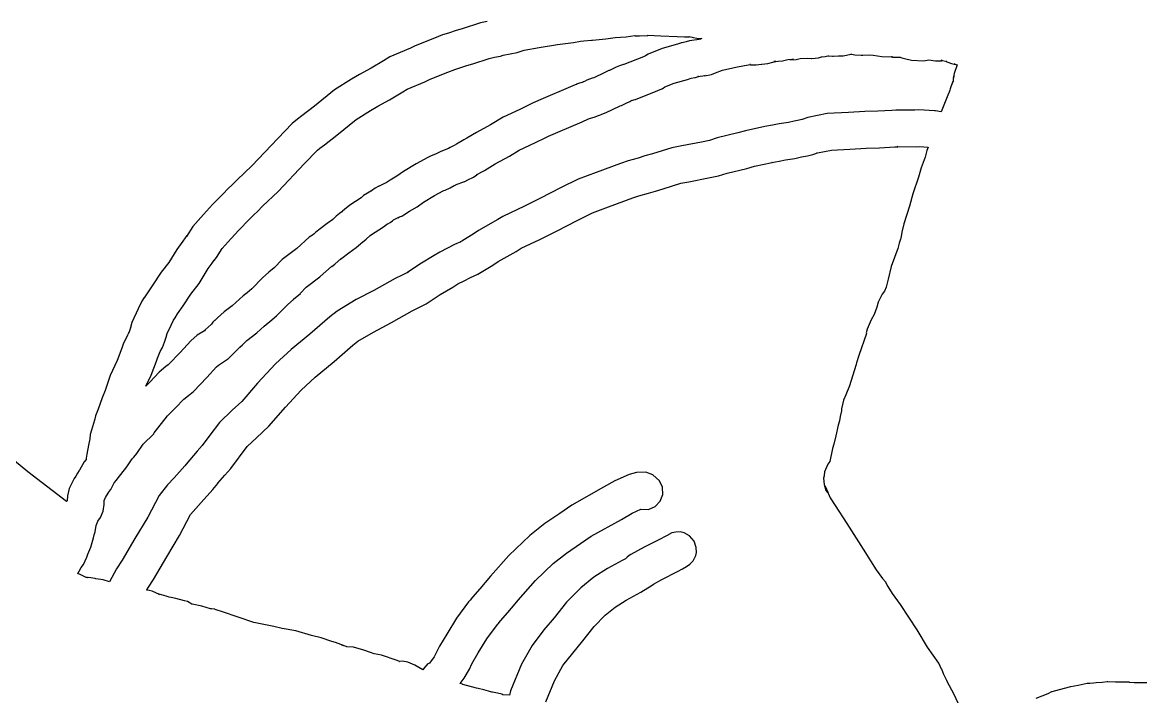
# Model space of a CAD drawing. Extents: x 2 to 598, y 1588 to 7998.
# Drawn here: x 372.4 to 519, y 6194.2 to 6282.3 of the extents above; entities that cross this region are included whole.
import ezdxf

# ---------------------------------------------------------------- set-up
doc = ezdxf.new("R2010")
doc.units = 0

msp = doc.modelspace()

# ---------------------------------------------------------------- linework, layer by layer
at = {"layer": 'Calque 1'}
for p, q in [((429.85967, 6281.48), (429.09589, 6281.2847)), ((432.26676, 6282.2939), (429.85967, 6281.48)), ((433.12045, 6282.4675), (432.26676, 6282.2939)), ((426.248, 6280.293), (423.73394, 6279.275)), ((427.29135, 6280.7049), (426.248, 6280.293)), ((428.08768, 6280.9441), (427.29135, 6280.7049)), ((429.09589, 6281.2847), (428.08768, 6280.9441)), ((444.41002, 6279.6986), (445.31746, 6279.8789)), ((445.31746, 6279.8789), (445.78824, 6279.9249)), ((445.78824, 6279.9249), (446.78404, 6279.9989)), ((446.78404, 6279.9989), (446.90083, 6280.0099)), ((446.90083, 6280.0099), (447.77054, 6280.119)), ((447.77054, 6280.119), (448.64853, 6280.196)), ((448.64853, 6280.196), (449.84432, 6280.3851)), ((449.84432, 6280.3851), (450.55952, 6280.4331)), ((450.55952, 6280.4331), (451.31503, 6280.4531)), ((451.31503, 6280.4531), (452.41264, 6280.6231)), ((452.41264, 6280.6231), (452.476103, 6280.605225)), ((452.476103, 6280.605225), (453.02294, 6280.6001)), ((453.02294, 6280.6001), (454.11899, 6280.6501)), ((454.11899, 6280.6501), (454.119, 6280.657)), ((454.119, 6280.657), (454.96185, 6280.639)), ((454.96185, 6280.639), (455.81296, 6280.566)), ((455.81296, 6280.566), (457.94358, 6280.503)), ((457.94358, 6280.503), (458.90889, 6280.443)), ((458.90889, 6280.443), (459.527285, 6280.44875)), ((459.58221, 6279.9469), (459.124312, 6279.821887)), ((459.527285, 6280.44875), (459.48973, 6280.48)), ((459.48973, 6280.48), (459.93984, 6280.43)), ((460.83898, 6280.1283), (459.58221, 6279.9469)), ((459.93984, 6280.43), (460.06541, 6280.384)), ((460.06541, 6280.384), (460.54807, 6280.2703)), ((460.54807, 6280.2703), (461.19764, 6280.2283)), ((461.01054, 6280.1593), (460.83898, 6280.1283)), ((461.04054, 6280.1743), (461.01054, 6280.1593)), ((461.19764, 6280.2283), (461.04054, 6280.1743)), ((423.12003, 6278.9856), (420.44164, 6277.8534)), ((423.73394, 6279.275), (423.12003, 6278.9856)), ((436.13301, 6278.2377), (437.06112, 6278.4283)), ((437.06112, 6278.4283), (437.97993, 6278.7022)), ((437.97993, 6278.7022), (439.92451, 6279.081)), ((439.92451, 6279.081), (442.34452, 6279.436)), ((442.34452, 6279.436), (444.41002, 6279.6986)), ((455.9902, 6278.9337), (454.19031, 6278.1886)), ((457.99111, 6279.483), (455.9902, 6278.9337)), ((458.28411, 6279.5864), (457.99111, 6279.483)), ((458.40555, 6279.6384), (458.28411, 6279.5864)), ((458.47325, 6279.6564), (458.40555, 6279.6384)), ((458.51565, 6279.6664), (458.47325, 6279.6564)), ((458.61435, 6279.6864), (458.51565, 6279.6664)), ((459.15174, 6279.8105), (458.60035, 6279.6864)), ((458.60035, 6279.6864), (458.61435, 6279.6864)), ((459.124312, 6279.821887), (459.15174, 6279.8105)), ((419.59156, 6277.335), (417.99011, 6276.3749)), ((420.44164, 6277.8534), (419.59156, 6277.335)), ((431.28111, 6276.9054), (433.41431, 6277.6439)), ((433.41431, 6277.6439), (434.11246, 6277.7824)), ((434.11246, 6277.7824), (434.86384, 6277.9421)), ((434.86384, 6277.9421), (435.24211, 6278.0434)), ((435.24211, 6278.0434), (436.13301, 6278.2377)), ((453.54745, 6277.85), (450.97707, 6276.8278)), ((453.65235, 6277.894), (453.54745, 6277.85)), ((453.80687, 6277.986), (453.65235, 6277.894)), ((454.19031, 6278.1886), (453.80687, 6277.986)), ((469.029, 6276.88), (469.79898, 6276.971)), ((469.79898, 6276.971), (469.80898, 6276.971)), ((469.80898, 6276.971), (469.809, 6276.97)), ((469.809, 6276.97), (470.45547, 6277.1333)), ((470.45547, 6277.1333), (470.85803, 6277.2418)), ((470.61515, 6277.2188), (471.7293, 6277.3377)), ((470.85803, 6277.2418), (470.61515, 6277.2188)), ((471.7293, 6277.3377), (472.44243, 6277.4969)), ((472.44243, 6277.4969), (473.18089, 6277.5149)), ((473.18089, 6277.5149), (472.70547, 6277.4589)), ((472.70547, 6277.4589), (473.49508, 6277.5069)), ((473.495, 6277.51), (474.04536, 6277.6133)), ((473.49508, 6277.5069), (473.495, 6277.51)), ((474.04536, 6277.6133), (474.96623, 6277.6703)), ((474.96623, 6277.6703), (475.5357, 6277.6443)), ((475.5357, 6277.6443), (475.546, 6277.64)), ((475.546, 6277.64), (476.4307, 6277.713)), ((476.4307, 6277.713), (476.83739, 6277.8365)), ((476.83739, 6277.8365), (476.87409, 6277.8365)), ((476.87409, 6277.8365), (477.31954, 6277.8935)), ((477.31954, 6277.8935), (477.65441, 6277.9615)), ((477.65441, 6277.9615), (477.77171, 6277.9815)), ((477.77171, 6277.9815), (478.25334, 6277.9235)), ((478.25334, 6277.9235), (478.3877, 6277.9335)), ((478.3877, 6277.9335), (479.06672, 6277.9605)), ((479.06672, 6277.9605), (479.07702, 6277.9605)), ((479.07702, 6277.9605), (479.63874, 6277.9845)), ((479.63874, 6277.9845), (480.70999, 6278.1788)), ((480.711, 6278.19), (480.673871, 6278.168875)), ((480.673871, 6278.168875), (480.7461, 6278.18)), ((480.70999, 6278.1788), (480.71299, 6278.1788)), ((480.714, 6278.19), (480.711, 6278.19)), ((480.71299, 6278.1788), (480.7132, 6278.1838)), ((480.7132, 6278.1838), (480.714, 6278.19)), ((480.7461, 6278.18), (481.15952, 6278.091)), ((481.15952, 6278.091), (481.99591, 6278.03865)), ((481.99591, 6278.03865), (482.238, 6278.073)), ((482.238, 6278.073), (483.08136, 6278.086)), ((483.08136, 6278.086), (483.57022, 6278.064)), ((483.57022, 6278.064), (484.71744, 6277.8774)), ((484.71744, 6277.8774), (486.09927, 6277.8594)), ((486.09927, 6277.8594), (485.985021, 6277.845803)), ((485.985021, 6277.845803), (486.091428, 6277.808975)), ((486.091428, 6277.808975), (486.96743, 6277.7884)), ((486.96743, 6277.7884), (487.10644, 6277.7884)), ((487.10644, 6277.7884), (487.18964, 6277.7594)), ((487.18964, 6277.7594), (487.34053, 6277.7134)), ((487.34053, 6277.7134), (487.68367, 6277.6174)), ((487.68367, 6277.6174), (488.60196, 6277.4117)), ((488.60196, 6277.4117), (490.212901, 6277.30925)), ((490.212901, 6277.30925), (490.8442, 6277.4477)), ((490.8442, 6277.4477), (491.7413, 6277.3397)), ((491.7413, 6277.3397), (492.499402, 6277.333912)), ((492.573516, 6277.354002), (492.44668, 6277.3837)), ((492.44668, 6277.3837), (493.21304, 6277.2225)), ((492.499402, 6277.333912), (492.573516, 6277.354002)), ((493.21304, 6277.2225), (493.119036, 6277.237448)), ((493.119036, 6277.237448), (493.180109, 6277.198837)), ((493.180109, 6277.198837), (493.80009, 6276.9822)), ((493.80009, 6276.9822), (494.32505, 6276.832812)), ((416.44188, 6275.5289), (415.43109, 6274.9212)), ((417.99011, 6276.3749), (416.44188, 6275.5289)), ((425.69024, 6274.9009), (427.99139, 6275.8306)), ((427.99139, 6275.8306), (428.90244, 6276.1939)), ((428.90244, 6276.1939), (429.56184, 6276.3866)), ((429.56184, 6276.3866), (430.49253, 6276.7024)), ((430.49253, 6276.7024), (431.28111, 6276.9054)), ((448.43148, 6275.7618), (447.07291, 6275.1076)), ((449.05315, 6276.0373), (448.43148, 6275.7618)), ((449.13425, 6276.0653), (449.05315, 6276.0373)), ((449.21335, 6276.1033), (449.13425, 6276.0653)), ((449.292773, 6276.144475), (449.21335, 6276.1033)), ((449.65157, 6276.3229), (449.292773, 6276.144475)), ((449.99625, 6276.4914), (449.65157, 6276.3229)), ((450.41741, 6276.6738), (449.99625, 6276.4914)), ((450.9382, 6276.835925), (450.41741, 6276.6738)), ((450.97707, 6276.8278), (450.9382, 6276.835925)), ((461.5569, 6275.3576), (462.47312, 6275.5359)), ((462.47312, 6275.5359), (462.96663, 6275.7602)), ((462.96663, 6275.7602), (463.89113, 6276.0816)), ((463.89113, 6276.0816), (465.63107, 6276.4723)), ((465.63107, 6276.4723), (466.74987, 6276.7141)), ((466.74987, 6276.7141), (467.269075, 6276.79545)), ((467.269075, 6276.79545), (467.52863, 6276.8387)), ((467.52863, 6276.8387), (467.454104, 6276.823716)), ((467.454104, 6276.823716), (467.548623, 6276.805825)), ((467.548623, 6276.805825), (468.24177, 6276.8157)), ((468.24177, 6276.8157), (468.25257, 6276.8152)), ((468.25257, 6276.8152), (468.296, 6276.81)), ((468.296, 6276.81), (468.974, 6276.867)), ((468.974, 6276.867), (469.0288, 6276.877)), ((469.0288, 6276.877), (469.029, 6276.88)), ((494.16337, 6275.6561), (494.08007, 6275.192075)), ((494.56077, 6276.78), (494.16337, 6275.6561)), ((494.32505, 6276.832812), (494.18146, 6276.9082)), ((494.18146, 6276.9082), (494.56077, 6276.78)), ((415.43109, 6274.9212), (413.17542, 6273.5187)), ((422.68215, 6273.6173), (424.9802, 6274.5702)), ((424.9802, 6274.5702), (425.69024, 6274.9009)), ((444.61863, 6274.1898), (443.73083, 6273.7733)), ((444.8533, 6274.283175), (444.61863, 6274.1898)), ((444.93022, 6274.2998), (444.83102, 6274.2678)), ((444.83102, 6274.2678), (444.8533, 6274.283175)), ((445.18446, 6274.3808), (444.93022, 6274.2998)), ((445.52109, 6274.491675), (445.18446, 6274.3808)), ((445.66971, 6274.5418), (445.49607, 6274.4788)), ((445.49607, 6274.4788), (445.599903, 6274.517066)), ((445.599903, 6274.517066), (445.52109, 6274.491675)), ((445.67971, 6274.5518), (445.66971, 6274.5418)), ((445.85128, 6274.6358), (445.67971, 6274.5518)), ((446.16134, 6274.7696), (445.85128, 6274.6358)), ((446.87137, 6275.0456), (446.16134, 6274.7696)), ((447.07291, 6275.1076), (446.87137, 6275.0456)), ((456.369, 6273.91), (457.55705, 6274.3942)), ((457.55705, 6274.3942), (459.32283, 6274.8691)), ((459.32283, 6274.8691), (459.80497, 6275.0319)), ((459.80497, 6275.0319), (460.27729, 6275.1378)), ((460.27729, 6275.1378), (460.36199, 6275.1588)), ((460.36199, 6275.1588), (460.772208, 6275.277538)), ((460.65345, 6275.2621), (461.6229, 6275.3862)), ((460.772208, 6275.277538), (460.65345, 6275.2621)), ((461.6229, 6275.3862), (461.5469, 6275.3582)), ((461.5469, 6275.3582), (461.5569, 6275.3576)), ((493.7643, 6274.0591), (493.63408, 6273.6534)), ((493.8532, 6274.2771), (493.7643, 6274.0591)), ((493.8681, 6274.2892), (493.8423, 6274.1791)), ((493.8423, 6274.1791), (493.8532, 6274.2771)), ((493.85, 6274.176), (493.8681, 6274.2892)), ((493.866, 6274.21), (493.85, 6274.176)), ((493.8766, 6274.2066), (493.866, 6274.21)), ((493.9159, 6274.4283), (493.8766, 6274.2066)), ((493.9386, 6274.4853), (493.9159, 6274.4283)), ((494.0228, 6274.6587), (493.9179, 6274.4453)), ((493.9179, 6274.4453), (493.9386, 6274.4853)), ((494.0328, 6274.9016), (494.0228, 6274.6587)), ((494.09965, 6275.329788), (494.0328, 6274.9016)), ((494.08007, 6275.192075), (494.08377, 6275.1362)), ((494.08377, 6275.1362), (494.084, 6275.13)), ((494.084, 6275.13), (494.09965, 6275.329788)), ((413.17542, 6273.5187), (410.55749, 6271.385)), ((420.38513, 6272.2236), (422.11113, 6273.2576)), ((422.11113, 6273.2576), (422.68215, 6273.6173)), ((443.73083, 6273.7733), (440.47159, 6272.3879)), ((452.5004, 6272.281), (455.42322, 6273.4354)), ((455.42322, 6273.4354), (455.44022, 6273.4454)), ((455.44022, 6273.4454), (455.97404, 6273.6732)), ((455.97404, 6273.6732), (455.984, 6273.67)), ((455.984, 6273.67), (455.9943, 6273.67)), ((455.9943, 6273.67), (456.0253, 6273.683)), ((456.0253, 6273.683), (456.079, 6273.707)), ((456.079, 6273.707), (456.1451, 6273.738)), ((456.1451, 6273.738), (456.36885, 6273.907)), ((456.36885, 6273.907), (456.369, 6273.91)), ((493.43438, 6273.0689), (492.45356, 6270.6634)), ((493.44628, 6273.1029), (493.43438, 6273.0689)), ((493.57858, 6273.4709), (493.44628, 6273.1029)), ((493.58858, 6273.5009), (493.57858, 6273.4709)), ((493.63408, 6273.6534), (493.58858, 6273.5009)), ((410.55749, 6271.385), (408.91314, 6270.1148)), ((417.88968, 6270.8061), (418.84879, 6271.3843)), ((418.84879, 6271.3843), (420.38513, 6272.2236)), ((438.52391, 6271.5089), (437.42113, 6270.9673)), ((439.13576, 6271.8349), (438.52391, 6271.5089)), ((440.47159, 6272.3879), (439.13576, 6271.8349)), ((448.69551, 6270.573), (450.44166, 6271.4039)), ((450.44166, 6271.4039), (450.52276, 6271.4419)), ((450.52276, 6271.4419), (450.67934, 6271.4939)), ((450.67934, 6271.4939), (450.79613, 6271.5419)), ((450.79613, 6271.5419), (451.29791, 6271.7806)), ((451.29791, 6271.7806), (451.77798, 6272.0204)), ((451.77798, 6272.0204), (452.0591, 6272.1584)), ((452.018112, 6272.133225), (452.4715, 6272.269)), ((452.04, 6272.1584), (452.018112, 6272.133225)), ((452.0591, 6272.1584), (452.04, 6272.1584)), ((452.4715, 6272.269), (452.5004, 6272.281)), ((408.36692, 6269.7004), (407.65379, 6269.1262)), ((408.91314, 6270.1148), (408.36692, 6269.7004)), ((413.51114, 6267.6078), (416.02623, 6269.6635)), ((416.02623, 6269.6635), (417.88968, 6270.8061)), ((435.22282, 6269.9513), (433.59398, 6268.969)), ((437.42113, 6270.9673), (435.22282, 6269.9513)), ((445.56805, 6269.343), (446.39798, 6269.7326)), ((446.39798, 6269.7326), (446.63104, 6269.8066)), ((446.63104, 6269.8066), (447.11163, 6269.9621)), ((447.11163, 6269.9621), (447.68214, 6270.1683)), ((447.68214, 6270.1683), (447.79737, 6270.2133)), ((447.79737, 6270.2133), (448.02423, 6270.3228)), ((448.02423, 6270.3228), (448.32706, 6270.4272)), ((448.32706, 6270.4272), (448.69551, 6270.573)), ((474.24187, 6269.6359), (473.92044, 6269.5599)), ((474.31887, 6269.6699), (474.24187, 6269.6359)), ((475.0289, 6269.9009), (474.31887, 6269.6699)), ((477.5843, 6270.4125), (475.0289, 6269.9009)), ((480.35003, 6270.5649), (477.5843, 6270.4125)), ((482.48478, 6270.6931), (480.35003, 6270.5649)), ((484.16943, 6270.7251), (482.48478, 6270.6931)), ((486.02772, 6270.828), (484.16943, 6270.7251)), ((486.53776, 6270.882), (486.02772, 6270.828)), ((489.042, 6270.87), (486.53776, 6270.882)), ((489.53694, 6270.912), (489.04188, 6270.872)), ((489.04188, 6270.872), (489.042, 6270.87)), ((491.5885, 6270.7636), (489.53694, 6270.912)), ((491.723242, 6270.777775), (491.5885, 6270.7636)), ((492.45356, 6270.6634), (491.723242, 6270.777775)), ((407.65379, 6269.1262), (405.76657, 6267.1791)), ((433.59398, 6268.969), (431.73673, 6267.9685)), ((442.37703, 6267.9865), (445.56805, 6269.343)), ((466.90692, 6268.1848), (465.87959, 6267.8991)), ((469.43028, 6268.7471), (466.90692, 6268.1848)), ((470.42763, 6268.9031), (469.43028, 6268.7471)), ((471.27668, 6269.0881), (470.42763, 6268.9031)), ((472.51071, 6269.2685), (471.27668, 6269.0881)), ((473.23263, 6269.4369), (472.51071, 6269.2685)), ((473.92044, 6269.5599), (473.23263, 6269.4369)), ((405.76657, 6267.1791), (402.40346, 6263.5912)), ((411.86369, 6266.335), (413.51114, 6267.6078)), ((430.06861, 6266.9985), (429.1281, 6266.428)), ((430.50269, 6267.2176), (430.06861, 6266.9985)), ((431.73673, 6267.9685), (430.50269, 6267.2176)), ((439.46817, 6266.63), (440.7115, 6267.2413)), ((440.7115, 6267.2413), (441.1461, 6267.4811)), ((441.1461, 6267.4811), (442.37703, 6267.9865)), ((461.1481, 6266.7022), (458.57048, 6266.201)), ((462.17956, 6266.91), (461.1481, 6266.7022)), ((463.19087, 6267.2345), (462.17956, 6266.91)), ((465.87959, 6267.8991), (463.19087, 6267.2345)), ((409.25093, 6263.8819), (410.91181, 6265.6064)), ((410.91181, 6265.6064), (410.977893, 6265.65335)), ((410.977893, 6265.65335), (411.28285, 6265.8953)), ((411.28285, 6265.8953), (411.86369, 6266.335)), ((427.09412, 6265.486), (426.4647, 6265.1806)), ((428.08372, 6265.856), (427.09412, 6265.486)), ((428.29404, 6265.9733), (428.08372, 6265.856)), ((428.84026, 6266.2363), (428.29404, 6265.9733)), ((429.1281, 6266.428), (428.84026, 6266.2363)), ((436.05339, 6264.8523), (437.32773, 6265.6429)), ((437.32773, 6265.6429), (439.46817, 6266.63)), ((457.2703, 6265.9519), (454.7397, 6265.1618)), ((458.57048, 6266.201), (457.2703, 6265.9519)), ((476.06877, 6265.1917), (476.16487, 6265.2527)), ((476.128563, 6265.236075), (476.32351, 6265.2937)), ((476.16487, 6265.2527), (476.128563, 6265.236075)), ((476.32351, 6265.2937), (478.12754, 6265.658)), ((478.12754, 6265.658), (480.53359, 6265.783)), ((480.53359, 6265.783), (482.64044, 6265.9102)), ((482.64044, 6265.9102), (484.40106, 6265.9442)), ((484.40106, 6265.9452), (486.42729, 6266.0594)), ((484.40106, 6265.9447), (484.40106, 6265.9452)), ((484.40106, 6265.9442), (484.40106, 6265.9447)), ((486.42729, 6266.0594), (486.778895, 6266.09465)), ((486.778895, 6266.09465), (486.72805, 6266.1014)), ((486.72805, 6266.1014), (489.25967, 6266.0894)), ((489.25967, 6266.0899), (489.64486, 6266.116275)), ((489.25967, 6266.0894), (489.25967, 6266.0899)), ((489.6426, 6266.1269), (489.64237, 6266.1256)), ((489.64237, 6266.1256), (490.76013, 6266.0296)), ((489.64486, 6266.116275), (489.6426, 6266.1269)), ((490.60665, 6265.5857), (490.35602, 6264.7072)), ((490.76013, 6266.0296), (490.60665, 6265.5857)), ((405.82375, 6260.2274), (409.25093, 6263.8819)), ((423.86589, 6263.8545), (422.19726, 6262.8686)), ((425.38208, 6264.6907), (423.86589, 6263.8545)), ((425.80324, 6264.885), (425.38208, 6264.6907)), ((426.17944, 6265.0271), (425.80324, 6264.885)), ((426.4647, 6265.1806), (426.17944, 6265.0271)), ((432.78279, 6262.9986), (434.19717, 6263.8518)), ((434.19717, 6263.8518), (436.05339, 6264.8523)), ((450.55133, 6263.8931), (447.39442, 6262.7386)), ((451.58021, 6264.2533), (450.55133, 6263.8931)), ((452.89072, 6264.6031), (451.58021, 6264.2533)), ((453.74235, 6264.8796), (452.89072, 6264.6031)), ((454.7397, 6265.1618), (453.74235, 6264.8796)), ((468.07546, 6263.5453), (469.336705, 6263.819938)), ((469.336705, 6263.819938), (470.159359, 6264.003414)), ((470.159359, 6264.003414), (470.363796, 6264.051218)), ((470.3332, 6264.0486), (471.29593, 6264.1984)), ((470.363796, 6264.051218), (470.3332, 6264.0486)), ((471.29593, 6264.1984), (472.10208, 6264.3752)), ((472.10208, 6264.3752), (473.35214, 6264.5586)), ((473.35214, 6264.5586), (474.20118, 6264.7514)), ((474.20118, 6264.7514), (474.98356, 6264.895)), ((474.98356, 6264.895), (475.68429, 6265.063)), ((475.68429, 6265.063), (476.06877, 6265.1917)), ((490.35602, 6264.7072), (489.82737, 6263.3228)), ((402.40346, 6263.5912), (400.45113, 6261.7763)), ((422.19726, 6262.8686), (421.32134, 6262.2298)), ((431.33998, 6262.1295), (431.779063, 6262.410238)), ((431.74512, 6262.4101), (432.42364, 6262.8204)), ((431.779063, 6262.410238), (431.74512, 6262.4101)), ((432.42364, 6262.8204), (432.78279, 6262.9986)), ((447.39442, 6262.7386), (445.04159, 6261.8545)), ((462.07892, 6262.0099), (463.37807, 6262.2781)), ((463.37807, 6262.2781), (464.51185, 6262.6357)), ((464.51185, 6262.6357), (467.0595, 6263.2626)), ((467.0595, 6263.2626), (468.07546, 6263.5453)), ((489.82737, 6263.3228), (489.48062, 6262.1285)), ((399.79277, 6261.0844), (399.32303, 6260.6771)), ((400.45113, 6261.7763), (399.79277, 6261.0844)), ((419.004188, 6260.940225), (418.51945, 6260.6808)), ((419.27702, 6261.0802), (418.941185, 6260.896063)), ((418.941185, 6260.896063), (418.96025, 6260.8947)), ((418.96025, 6260.8947), (419.004188, 6260.940225)), ((419.70955, 6261.2792), (419.27702, 6261.0802)), ((419.92401, 6261.3772), (419.70955, 6261.2792)), ((420.46196, 6261.7327), (419.92401, 6261.3772)), ((421.32134, 6262.2298), (420.46196, 6261.7327)), ((428.28897, 6260.7183), (428.83313, 6261.0108)), ((428.83313, 6261.0108), (429.00004, 6261.0848)), ((429.00004, 6261.0848), (429.013, 6261.09)), ((429.013, 6261.09), (430.17417, 6261.5319)), ((430.17417, 6261.5319), (430.20207, 6261.5419)), ((430.20207, 6261.5419), (430.609377, 6261.757288)), ((430.60411, 6261.7698), (431.33998, 6262.1295)), ((430.609377, 6261.757288), (430.60411, 6261.7698)), ((445.04159, 6261.8545), (442.82467, 6260.76)), ((456.13872, 6260.5868), (458.43832, 6261.3123)), ((458.43832, 6261.3123), (459.46926, 6261.5014)), ((459.46926, 6261.5014), (462.07892, 6262.0099)), ((489.48062, 6262.1285), (488.77885, 6259.9375)), ((398.58974, 6259.9108), (397.23427, 6258.5295)), ((399.32303, 6260.6771), (398.58974, 6259.9108)), ((403.79183, 6258.3345), (405.82375, 6260.2274)), ((416.65504, 6259.4108), (415.19466, 6258.4718)), ((416.71084, 6259.4738), (416.65504, 6259.4108)), ((416.99196, 6259.6945), (416.71084, 6259.4738)), ((417.51441, 6260.0273), (416.99196, 6259.6945)), ((417.93247, 6260.2732), (417.51441, 6260.0273)), ((417.96447, 6260.2872), (417.93247, 6260.2732)), ((418.03937, 6260.3392), (417.96447, 6260.2872)), ((418.51945, 6260.6808), (418.03937, 6260.3392)), ((424.8158, 6258.8513), (426.25344, 6259.6951)), ((426.25344, 6259.6951), (427.37689, 6260.3251)), ((427.37689, 6260.3251), (427.49212, 6260.3481)), ((427.49212, 6260.3481), (427.6363, 6260.4021)), ((427.6363, 6260.4021), (428.28897, 6260.7183)), ((442.82467, 6260.76), (440.01037, 6259.3327)), ((449.01047, 6258.236), (452.16893, 6259.391)), ((452.16893, 6259.391), (452.96423, 6259.6742)), ((452.96423, 6259.6742), (454.22101, 6260.0075)), ((454.22101, 6260.0075), (455.12586, 6260.2995)), ((455.12586, 6260.2995), (456.13872, 6260.5868)), ((488.77885, 6259.9375), (488.33754, 6258.3205)), ((397.23427, 6258.5295), (396.08757, 6257.2391)), ((403.12624, 6257.6363), (403.79183, 6258.3345)), ((414.49858, 6257.8987), (414.23968, 6257.661)), ((415.19466, 6258.4718), (414.49858, 6257.8987)), ((422.97457, 6257.6482), (423.98846, 6258.2451)), ((423.98846, 6258.2451), (424.8158, 6258.8513)), ((438.00843, 6258.3208), (435.19981, 6256.9736)), ((440.01037, 6259.3327), (438.00843, 6258.3208)), ((446.92171, 6257.4552), (449.01047, 6258.236)), ((488.33754, 6258.3205), (487.57738, 6256.0323)), ((396.08757, 6257.2391), (394.69592, 6255.6743)), ((400.66851, 6255.1807), (402.04, 6256.579)), ((402.04, 6256.579), (402.62911, 6257.2028)), ((402.62911, 6257.2028), (403.12624, 6257.6363)), ((412.96759, 6256.5833), (412.22087, 6256.0593)), ((413.42906, 6257.0076), (412.96759, 6256.5833)), ((413.84144, 6257.36), (413.42906, 6257.0076)), ((414.01714, 6257.4747), (413.84144, 6257.36)), ((414.21868, 6257.606), (414.01714, 6257.4747)), ((414.13498, 6257.568), (414.21868, 6257.606)), ((414.13998, 6257.578), (414.13498, 6257.568)), ((414.23968, 6257.661), (414.13998, 6257.578)), ((420.44687, 6256.1888), (420.77347, 6256.4105)), ((420.77347, 6256.4105), (420.90318, 6256.5139)), ((420.90318, 6256.5139), (421.16259, 6256.6457)), ((421.16259, 6256.6457), (421.17259, 6256.6457)), ((421.17259, 6256.6457), (421.497138, 6256.824788)), ((421.497138, 6256.824788), (421.46146, 6256.8172)), ((421.46146, 6256.8172), (421.462, 6256.81)), ((421.462, 6256.81), (421.68989, 6256.9103)), ((421.68989, 6256.9103), (421.94259, 6257.0261)), ((421.94259, 6257.0261), (421.980339, 6257.034025)), ((421.980339, 6257.034025), (422.25058, 6257.1795)), ((422.25058, 6257.1795), (422.97457, 6257.6482)), ((434.55179, 6256.5592), (432.02378, 6255.1567)), ((435.19981, 6256.9736), (434.55179, 6256.5592)), ((442.17936, 6255.0672), (444.98643, 6256.4914)), ((444.98643, 6256.4914), (446.92171, 6257.4552)), ((394.69592, 6255.6743), (393.84636, 6254.369)), ((399.70216, 6254.0851), (400.66851, 6255.1807)), ((411.13876, 6255.2387), (410.70158, 6254.8646)), ((412.22087, 6256.0593), (411.13876, 6255.2387)), ((418.03567, 6254.6187), (419.47434, 6255.536)), ((419.47434, 6255.536), (419.77303, 6255.7478)), ((419.77303, 6255.7478), (420.02883, 6255.9535)), ((420.02883, 6255.9535), (420.05103, 6255.9675)), ((420.05103, 6255.9675), (420.12393, 6256.0135)), ((420.12393, 6256.0135), (420.15283, 6256.0235)), ((420.15283, 6256.0235), (420.44687, 6256.1888)), ((432.02378, 6255.1567), (431.28997, 6254.641)), ((440.02807, 6253.983), (442.17936, 6255.0672)), ((487.57738, 6256.0323), (487.33501, 6254.9202)), ((393.36009, 6253.7349), (392.57306, 6252.657)), ((393.66188, 6254.1623), (393.36009, 6253.7349)), ((393.907825, 6254.4725), (393.66188, 6254.1623)), ((393.84636, 6254.369), (393.907825, 6254.4725)), ((398.51463, 6252.7684), (399.70216, 6254.0851)), ((409.89801, 6254.2548), (408.27537, 6252.8084)), ((410.309443, 6254.548463), (409.89801, 6254.2548)), ((410.33209, 6254.5437), (410.309443, 6254.548463)), ((410.53363, 6254.6863), (410.33209, 6254.5437)), ((410.70158, 6254.8646), (410.53363, 6254.6863)), ((416.5805, 6253.4062), (416.6647, 6253.4792)), ((416.6647, 6253.4792), (416.8652, 6253.6286)), ((416.8652, 6253.6286), (417.32099, 6253.9975)), ((417.32099, 6253.9975), (417.8393, 6254.4704)), ((417.8393, 6254.4704), (418.03567, 6254.6187)), ((429.68439, 6253.6767), (428.88702, 6253.3124)), ((429.81704, 6253.764788), (429.612846, 6253.64452)), ((429.612846, 6253.64452), (429.68439, 6253.6767)), ((430.51999, 6254.1759), (429.81704, 6253.764788)), ((431.28997, 6254.641), (430.51999, 6254.1759)), ((437.56983, 6252.8172), (440.02807, 6253.983)), ((486.991365, 6253.4791), (486.847836, 6252.945937)), ((487.134894, 6253.995762), (486.991365, 6253.4791)), ((487.17068, 6254.0985), (487.134894, 6253.995762)), ((487.33501, 6254.9202), (487.17068, 6254.0985)), ((392.57306, 6252.657), (391.56485, 6250.9687)), ((397.76894, 6251.6041), (398.51463, 6252.7684)), ((408.27537, 6252.8084), (406.35249, 6251.3433)), ((414.14706, 6251.5174), (415.05605, 6252.2047)), ((415.05605, 6252.2047), (416.03015, 6252.9065)), ((416.03015, 6252.9065), (416.5805, 6253.4062)), ((426.95845, 6252.3274), (426.22878, 6251.8814)), ((428.88702, 6253.3124), (426.95845, 6252.3274)), ((434.56898, 6251.1047), (436.91819, 6252.4012)), ((436.91819, 6252.4012), (437.56983, 6252.8172)), ((486.81205, 6252.7937), (485.93251, 6250.4491)), ((486.847836, 6252.945937), (486.81205, 6252.7937)), ((391.56485, 6250.9687), (390.5308, 6249.6747)), ((396.67392, 6250.1619), (397.20825, 6250.8678)), ((397.20825, 6250.8678), (397.48524, 6251.2626)), ((397.47589, 6251.224025), (397.76894, 6251.6041)), ((397.48524, 6251.2626), (397.47589, 6251.224025)), ((406.35249, 6251.3433), (405.28744, 6250.2442)), ((412.827405, 6250.447812), (413.21789, 6250.7249)), ((413.21789, 6250.7249), (414.07313, 6251.4732)), ((413.99203, 6251.3892), (414.14706, 6251.5174)), ((414.07313, 6251.4732), (413.99203, 6251.3892)), ((424.34466, 6250.7394), (422.73856, 6249.6661)), ((426.22878, 6251.8814), (424.34466, 6250.7394)), ((432.99233, 6250.0794), (433.88633, 6250.6215)), ((433.88633, 6250.6215), (434.56898, 6251.1047)), ((390.5308, 6249.6747), (389.36808, 6247.9001)), ((395.50862, 6248.2333), (396.67392, 6250.1619)), ((404.61616, 6249.6845), (403.79657, 6248.9466)), ((405.28744, 6250.2442), (404.61616, 6249.6845)), ((411.26191, 6249.0682), (411.32701, 6249.1262)), ((411.32701, 6249.1262), (412.78325, 6250.4295)), ((412.78325, 6250.4295), (412.82515, 6250.4675)), ((412.82515, 6250.4675), (412.827405, 6250.447812)), ((422.03162, 6249.3172), (421.13245, 6248.8759)), ((422.631577, 6249.622263), (422.03162, 6249.3172)), ((422.799199, 6249.706577), (422.631577, 6249.622263)), ((422.73856, 6249.6661), (422.799199, 6249.706577)), ((430.97333, 6249.0061), (431.89834, 6249.435)), ((431.89834, 6249.435), (432.99233, 6250.0794)), ((485.93251, 6250.4491), (485.518824, 6248.780562)), ((389.36808, 6247.9001), (388.65288, 6246.8687)), ((394.39861, 6246.8339), (395.50862, 6248.2333)), ((403.79657, 6248.9466), (402.38116, 6247.5095)), ((408.75147, 6246.9407), (409.50647, 6247.7438)), ((409.50647, 6247.7438), (411.26191, 6249.0682)), ((421.13245, 6248.8759), (418.31402, 6247.3106)), ((427.00975, 6246.7659), (428.65254, 6247.756)), ((428.65254, 6247.756), (429.30676, 6248.1586)), ((429.30676, 6248.1586), (430.122233, 6248.568775)), ((430.122233, 6248.568775), (430.97333, 6249.0061)), ((485.29173, 6247.7547), (485.04368, 6247.1987)), ((485.518824, 6248.780562), (485.29173, 6247.7547)), ((388.336498, 6246.392688), (388.01726, 6245.8935)), ((388.33766, 6246.3524), (388.336498, 6246.392688)), ((388.65288, 6246.8687), (388.33766, 6246.3524)), ((393.40229, 6245.2991), (394.39861, 6246.8339)), ((400.79521, 6246.1871), (399.80147, 6245.3039)), ((401.24634, 6246.5958), (400.79521, 6246.1871)), ((401.77447, 6246.9772), (401.24634, 6246.5958)), ((402.38116, 6247.5095), (401.77447, 6246.9772)), ((407.10328, 6245.4853), (407.83502, 6246.1416)), ((407.83502, 6246.1416), (407.84502, 6246.1516)), ((407.84502, 6246.1516), (408.73127, 6246.9237)), ((408.73127, 6246.9237), (408.75147, 6246.9407)), ((418.31402, 6247.3106), (416.012435, 6246.101437)), ((425.15663, 6245.5381), (427.00975, 6246.7659)), ((484.752037, 6246.831462), (484.21117, 6245.759)), ((485.04368, 6247.1987), (484.752037, 6246.831462)), ((387.54752, 6244.8884), (386.72225, 6243.101)), ((388.01726, 6245.8935), (387.54752, 6244.8884)), ((392.66745, 6244.2392), (393.40229, 6245.2991)), ((399.80147, 6245.3039), (398.77672, 6244.4936)), ((405.62017, 6243.9846), (407.10328, 6245.4853)), ((416.012435, 6246.101437), (413.5262, 6244.6168)), ((423.33607, 6244.6286), (424.13602, 6245.0203)), ((424.13602, 6245.0203), (425.15663, 6245.5381)), ((484.03496, 6245.1032), (483.7249, 6244.1477)), ((484.21117, 6245.759), (484.03496, 6245.1032)), ((391.85871, 6242.7737), (392.14913, 6243.4212)), ((392.14913, 6243.4212), (392.3548, 6243.7256)), ((392.3548, 6243.7256), (392.66745, 6244.2392)), ((397.46989, 6243.3269), (397.30297, 6243.1631)), ((397.51119, 6243.3569), (397.46989, 6243.3269)), ((397.54319, 6243.3859), (397.51119, 6243.3569)), ((397.56179, 6243.4019), (397.54319, 6243.3859)), ((397.92096, 6243.7319), (397.54889, 6243.3919)), ((397.54889, 6243.3919), (397.56179, 6243.4019)), ((398.77672, 6244.4936), (397.92096, 6243.7319)), ((404.24144, 6242.8617), (404.75924, 6243.2348)), ((404.75924, 6243.2348), (405.62017, 6243.9846)), ((412.5769, 6243.8674), (409.97086, 6241.6056)), ((413.5262, 6244.6168), (412.5769, 6243.8674)), ((420.61789, 6243.117), (423.33607, 6244.6286)), ((483.322782, 6243.477087), (482.81229, 6242.2574)), ((483.7249, 6244.1477), (483.322782, 6243.477087)), ((386.326653, 6241.818875), (386.13314, 6241.452)), ((386.44475, 6242.146), (386.32434, 6241.7827)), ((386.32434, 6241.7827), (386.326653, 6241.818875)), ((386.59151, 6242.5289), (386.44475, 6242.146)), ((386.72225, 6243.101), (386.539355, 6242.458288)), ((386.539355, 6242.458288), (386.59151, 6242.5289)), ((391.34143, 6241.6998), (391.85871, 6242.7737)), ((396.18722, 6242.0472), (395.26015, 6241.442)), ((396.31125, 6242.1634), (396.18722, 6242.0472)), ((397.059, 6242.86), (396.31125, 6242.1634)), ((397.1035, 6242.9026), (397.0585, 6242.8616)), ((397.0585, 6242.8616), (397.059, 6242.86)), ((397.30297, 6243.1631), (397.1035, 6242.9026)), ((401.75374, 6240.7445), (403.02188, 6241.7615)), ((403.02188, 6241.7615), (404.00115, 6242.6317)), ((404.00115, 6242.6317), (404.24144, 6242.8617)), ((416.24089, 6240.6764), (418.271403, 6241.87315)), ((418.271403, 6241.87315), (420.61789, 6243.117)), ((482.81229, 6242.2574), (482.681857, 6241.744825)), ((482.681857, 6241.744825), (482.6862, 6241.6905)), ((386.13314, 6241.452), (385.59467, 6240.2644)), ((390.71925, 6239.8478), (390.96833, 6240.5294)), ((390.96833, 6240.5294), (391.20707, 6241.1929)), ((391.20707, 6241.1929), (391.34143, 6241.6998)), ((394.43849, 6240.7341), (393.01997, 6239.1755)), ((395.26015, 6241.442), (394.43849, 6240.7341)), ((401.15946, 6240.2061), (401.75374, 6240.7445)), ((409.97086, 6241.6056), (407.51881, 6239.57)), ((415.60527, 6240.1627), (416.24089, 6240.6764)), ((482.6862, 6241.6905), (481.68316, 6238.824)), ((385.41845, 6239.7497), (384.80867, 6238.156)), ((385.59467, 6240.2644), (385.41845, 6239.7497)), ((390.05004, 6238.4711), (390.42831, 6239.3046)), ((390.42831, 6239.3046), (390.71925, 6239.8478)), ((393.01997, 6239.1755), (391.4919, 6237.6061)), ((399.60296, 6238.6883), (400.57345, 6239.6102)), ((400.57345, 6239.6102), (400.81478, 6239.8939)), ((400.81478, 6239.8939), (401.15946, 6240.2061)), ((407.51881, 6239.57), (405.48948, 6237.7066)), ((413.13514, 6238.0161), (415.60527, 6240.1627)), ((481.68316, 6238.824), (481.39429, 6237.8602)), ((384.80867, 6238.156), (383.88728, 6236.2073)), ((389.21443, 6236.2438), (389.92084, 6238.0773)), ((389.92084, 6238.0773), (390.05004, 6238.4711)), ((391.156, 6237.3575), (390.27802, 6236.6139)), ((391.4684, 6237.601087), (391.156, 6237.3575)), ((391.4919, 6237.6061), (391.4684, 6237.601087)), ((397.78762, 6237.3123), (398.04497, 6237.5474)), ((398.04497, 6237.5474), (399.20614, 6238.3241)), ((399.20614, 6238.3241), (399.23244, 6238.3421)), ((399.23244, 6238.3421), (399.5896, 6238.656987)), ((399.5896, 6238.656987), (399.60296, 6238.6883)), ((405.48948, 6237.7066), (403.140585, 6235.192237)), ((410.66294, 6235.9624), (413.13514, 6238.0161)), ((481.31199, 6237.5119), (480.47741, 6234.8408)), ((481.34399, 6237.6122), (481.31199, 6237.5119)), ((481.35399, 6237.6732), (481.34399, 6237.6122)), ((481.39429, 6237.8602), (481.35399, 6237.6732)), ((383.88728, 6236.2073), (383.22737, 6234.2162)), ((388.523, 6234.8), (389.21443, 6236.2438)), ((390.27802, 6236.6139), (389.05329, 6235.3318)), ((394.76713, 6234.1135), (396.52568, 6235.9144)), ((396.52568, 6235.9144), (397.78762, 6237.3123)), ((408.81396, 6234.2649), (410.66294, 6235.9624)), ((388.52619, 6234.7996), (388.523, 6234.8)), ((389.05329, 6235.3318), (388.52619, 6234.7996)), ((403.140585, 6235.192237), (401.06184, 6232.8071)), ((480.47741, 6234.8408), (480.01904, 6233.6734)), ((382.84807, 6233.2762), (382.31942, 6231.8004)), ((383.22737, 6234.2162), (382.84807, 6233.2762)), ((392.43394, 6231.941), (393.5176, 6233.0882)), ((393.5176, 6233.0882), (394.10774, 6233.5885)), ((394.10774, 6233.5885), (394.76713, 6234.1135)), ((406.76662, 6232.056375), (408.81396, 6234.2649)), ((479.69658, 6232.9484), (479.43072, 6231.844987)), ((480.01904, 6233.6734), (479.69658, 6232.9484)), ((382.31942, 6231.8004), (382.12925, 6231.359)), ((391.42522, 6230.9421), (392.43394, 6231.941)), ((399.796976, 6231.636462), (398.18502, 6230.0549)), ((401.06184, 6232.8071), (399.796976, 6231.636462)), ((404.59613, 6229.5804), (406.76662, 6232.056375)), ((479.43096, 6231.5521), (479.24544, 6230.8131)), ((479.43072, 6231.844987), (479.43096, 6231.5521)), ((381.8104, 6230.3435), (381.42644, 6229.0599)), ((381.8745, 6230.4996), (381.8104, 6230.3435)), ((381.9737, 6230.9198), (381.8745, 6230.5136)), ((381.8745, 6230.5136), (381.8745, 6230.4996)), ((382.12925, 6231.359), (381.9737, 6230.9198)), ((389.64547, 6228.6771), (391.38852, 6230.8961)), ((391.38852, 6230.8961), (391.42522, 6230.9421)), ((398.18502, 6230.0549), (396.896935, 6228.409125)), ((479.15554, 6230.2669), (478.98139, 6229.6892)), ((479.24544, 6230.8131), (479.15554, 6230.2669)), ((381.42644, 6229.0599), (381.27399, 6228.4759)), ((388.18661, 6227.2183), (389.56327, 6228.5821)), ((389.56327, 6228.5821), (389.59947, 6228.6181)), ((389.59947, 6228.6181), (389.64547, 6228.6771)), ((402.999255, 6228.040587), (404.59613, 6229.5804)), ((478.98139, 6229.6892), (478.7106, 6228.3011)), ((373.098407, 6223.606481), (368.113962, 6227.704708)), ((381.0595, 6227.0817), (380.84091, 6225.8988)), ((381.21039, 6227.892), (381.0595, 6227.0817)), ((381.27399, 6228.4759), (381.21039, 6227.892)), ((387.34789, 6226.0033), (388.17471, 6227.2063)), ((388.17471, 6227.2063), (388.18661, 6227.2183)), ((396.896935, 6228.409125), (395.89265, 6227.0266)), ((401.77408, 6226.8886), (402.999255, 6228.040587)), ((478.44137, 6227.2304), (478.26102, 6226.6351)), ((478.7106, 6228.3011), (478.44137, 6227.2304)), ((380.825469, 6225.911825), (380.73238, 6225.4048)), ((380.84091, 6225.8988), (380.825469, 6225.911825)), ((386.97737, 6225.5134), (387.34789, 6226.0033)), ((395.23998, 6226.2835), (394.28706, 6225.1611)), ((395.89265, 6227.0266), (395.23998, 6226.2835)), ((399.63674, 6224.0448), (401.77408, 6226.8886)), ((478.26102, 6226.6351), (477.90393, 6224.937)), ((380.46525, 6224.8994), (379.8503, 6223.8028)), ((380.72208, 6225.2234), (380.46525, 6224.8994)), ((380.73238, 6225.4048), (380.72208, 6225.2234)), ((385.2705, 6223.2531), (386.06528, 6224.2541)), ((386.06528, 6224.2541), (386.76291, 6225.2917)), ((386.76291, 6225.2917), (386.97737, 6225.5134)), ((393.64366, 6224.3772), (392.23496, 6222.7954)), ((394.26016, 6225.1301), (393.64366, 6224.3772)), ((394.28706, 6225.1611), (394.26016, 6225.1301)), ((477.65692, 6224.5851), (477.20895, 6223.579175)), ((477.90393, 6224.937), (477.65692, 6224.5851)), ((378.17801, 6219.7004), (373.098407, 6223.606481)), ((379.17792, 6222.7168), (378.52524, 6221.4156)), ((379.377688, 6223.034775), (379.17792, 6222.7168)), ((379.37844, 6223.0446), (379.36654, 6222.9896)), ((379.36654, 6222.9896), (379.377688, 6223.034775)), ((379.58928, 6223.4089), (379.37844, 6223.0446)), ((379.8394, 6223.7908), (379.58928, 6223.4089)), ((379.8503, 6223.8028), (379.8394, 6223.7908)), ((384.68397, 6222.5136), (384.92788, 6222.8211)), ((384.92788, 6222.8211), (385.2705, 6223.2531)), ((392.23496, 6222.7954), (391.36051, 6221.897287)), ((397.96656, 6222.1002), (398.87451, 6223.1684)), ((398.87451, 6223.1684), (399.63674, 6224.0448)), ((451.71306, 6223.2525), (449.818915, 6222.416413)), ((452.6608, 6223.5207), (451.71306, 6223.2525)), ((453.8535, 6223.5327), (452.6608, 6223.5207)), ((454.769019, 6223.192938), (453.8535, 6223.5327)), ((455.64718, 6222.4238), (454.769019, 6223.192938)), ((477.16233, 6223.0684), (477.07201, 6222.77575)), ((477.07201, 6222.77575), (477.15233, 6221.9584)), ((477.17633, 6223.1164), (477.16233, 6223.0684)), ((477.20895, 6223.579175), (477.17633, 6223.1164)), ((378.52524, 6221.4156), (378.296475, 6220.4759)), ((383.73157, 6221.032), (383.95533, 6221.3023)), ((383.95533, 6221.3023), (384.38424, 6222.1451)), ((384.38424, 6222.1451), (384.68397, 6222.5136)), ((391.36051, 6221.897287), (390.29916, 6220.5206)), ((395.77904, 6219.5778), (397.28645, 6221.2723)), ((397.28645, 6221.2723), (397.95566, 6222.0872)), ((397.95566, 6222.0872), (397.96656, 6222.1002)), ((448.35977, 6221.5813), (444.18535, 6219.2383)), ((449.818915, 6222.416413), (448.35977, 6221.5813)), ((456.038273, 6221.57291), (455.64718, 6222.4238)), ((456.073962, 6220.637125), (456.038273, 6221.57291)), ((477.15233, 6221.9584), (477.403315, 6221.162075)), ((477.61845, 6220.8789), (477.30064, 6221.7294)), ((477.30064, 6221.7294), (477.64584, 6220.9228)), ((378.27771, 6219.8239), (378.17801, 6219.7004)), ((378.296475, 6220.4759), (378.27771, 6219.8239)), ((383.07897, 6219.8544), (383.28257, 6220.2456)), ((383.090387, 6219.345312), (383.07897, 6219.8544)), ((383.28257, 6220.2456), (383.62777, 6220.7924)), ((383.62777, 6220.7924), (383.68977, 6220.937)), ((383.68977, 6220.937), (383.71457, 6220.978)), ((383.70057, 6220.963), (383.73157, 6221.032)), ((383.71457, 6220.978), (383.70057, 6220.963)), ((390.29916, 6220.5206), (388.78814, 6217.669)), ((455.11233, 6219.072), (455.748813, 6219.758919)), ((455.748813, 6219.758919), (456.073962, 6220.637125)), ((477.403315, 6221.162075), (477.61845, 6220.8789)), ((477.64584, 6220.9228), (477.66604, 6220.8588)), ((477.66604, 6220.8588), (477.67634, 6220.8438)), ((477.67634, 6220.8438), (477.70994, 6220.8218)), ((477.72394, 6220.7988), (477.69034, 6220.8148)), ((477.69034, 6220.8148), (477.97818, 6220.1792)), ((477.70994, 6220.8218), (477.72394, 6220.7988)), ((477.97818, 6220.1792), (478.61328, 6219.1978)), ((382.62064, 6217.637237), (382.96838, 6218.4757)), ((382.96838, 6218.4757), (383.090387, 6219.345312)), ((394.3781, 6218.0125), (395.77904, 6219.5778)), ((444.18535, 6219.2383), (442.61852, 6218.1722)), ((452.10667, 6218.181175), (453.22712, 6218.699)), ((453.22712, 6218.699), (453.237, 6218.7)), ((453.237, 6218.7), (454.213306, 6218.691202)), ((454.213306, 6218.691202), (455.11233, 6219.072)), ((478.61328, 6219.1978), (480.12378, 6216.8274)), ((382.05782, 6216.5611), (382.2268, 6217.0381)), ((382.2268, 6217.0381), (382.2537, 6217.1383)), ((382.2537, 6217.1383), (382.62064, 6217.637237)), ((388.78814, 6217.669), (387.11951, 6214.8951)), ((392.94718, 6215.2954), (394.3781, 6218.0125)), ((440.676653, 6216.835038), (438.69421, 6215.2773)), ((442.61852, 6218.1722), (440.676653, 6216.835038)), ((446.74534, 6215.1813), (450.68877, 6217.3869)), ((450.68877, 6217.3869), (452.10667, 6218.181175)), ((480.12378, 6216.8274), (482.26887, 6213.4674)), ((381.76637, 6215.3451), (381.90951, 6215.7761)), ((381.90951, 6215.7761), (382.05782, 6216.5611)), ((456.82282, 6215.3749), (456.38151, 6215.1481)), ((456.87092, 6215.4269), (456.82282, 6215.3749)), ((457.28743, 6215.6068), (456.87092, 6215.4269)), ((457.77164, 6215.7251), (457.28743, 6215.6068)), ((458.37832, 6215.7351), (457.77164, 6215.7251)), ((458.89561, 6215.6147), (458.37832, 6215.7351)), ((459.56482, 6215.2509), (458.89561, 6215.6147)), ((381.35245, 6213.7427), (381.71057, 6214.954)), ((381.71057, 6214.954), (381.76637, 6215.3451)), ((387.11951, 6214.8951), (385.46483, 6212.0622)), ((391.26718, 6212.5012), (392.94718, 6215.2954)), ((438.69421, 6215.2773), (435.961865, 6212.654238)), ((443.508634, 6212.9663), (445.32527, 6214.2103)), ((445.32527, 6214.2103), (446.74534, 6215.1813)), ((455.75829, 6214.7993), (453.65868, 6213.7435)), ((456.38151, 6215.1481), (455.75829, 6214.7993)), ((460.17925, 6214.5471), (459.56482, 6215.2509)), ((460.46915, 6213.7239), (460.17925, 6214.5471)), ((380.38352, 6211.4958), (380.849266, 6212.463462)), ((380.849266, 6212.463462), (380.95247, 6212.8378)), ((380.95247, 6212.8378), (381.35245, 6213.7427)), ((389.5231, 6209.5211), (391.26718, 6212.5012)), ((435.961865, 6212.654238), (433.58652, 6209.9738)), ((441.77614, 6211.6002), (443.508634, 6212.9663)), ((451.42625, 6212.4356), (451.21541, 6212.2428)), ((451.70789, 6212.65), (451.42625, 6212.4356)), ((451.92597, 6212.7834), (451.70789, 6212.65)), ((453.65868, 6213.7435), (451.92597, 6212.7834)), ((460.0424, 6211.9421), (460.39225, 6212.6433)), ((460.39225, 6212.6433), (460.48315, 6213.0748)), ((460.48315, 6213.0748), (460.46915, 6213.7239)), ((482.26887, 6213.4674), (483.94939, 6210.7668)), ((379.84143, 6210.6219), (380.08999, 6211.0798)), ((380.08999, 6211.0798), (380.38352, 6211.4958)), ((385.46483, 6212.0622), (384.72328, 6210.9382)), ((439.47298, 6209.377838), (441.77614, 6211.6002)), ((450.79322, 6211.9906), (448.88067, 6210.9447)), ((451.21541, 6212.2428), (450.79322, 6211.9906)), ((458.65953, 6210.9266), (459.19594, 6211.2026)), ((459.19594, 6211.2026), (459.63984, 6211.5085)), ((459.63984, 6211.5085), (460.0424, 6211.9421)), ((379.66452, 6210.2999), (379.674, 6210.3)), ((379.66952, 6210.2849), (379.66452, 6210.2999)), ((379.69022, 6210.2749), (379.66952, 6210.2849)), ((379.674, 6210.3), (379.84143, 6210.6219)), ((379.674, 6210.3), (379.674, 6210.3)), ((379.88918, 6210.2109), (379.69022, 6210.2749)), ((380.38889, 6209.9416), (379.88918, 6210.2109)), ((380.72634, 6209.7959), (380.38889, 6209.9416)), ((380.910269, 6209.767525), (380.72634, 6209.7959)), ((381.051303, 6209.783663), (380.86793, 6209.7579)), ((380.86793, 6209.7579), (380.910269, 6209.767525)), ((381.918, 6209.64), (381.051303, 6209.783663)), ((381.91728, 6209.6362), (381.918, 6209.64)), ((381.99218, 6209.6142), (381.91728, 6209.6362)), ((382.95646, 6209.4706), (381.99218, 6209.6142)), ((384.72328, 6210.9382), (383.80809, 6209.2174)), ((388.86629, 6208.5366), (389.5231, 6209.5211)), ((433.58652, 6209.9738), (432.17058, 6208.3149)), ((447.097887, 6209.81135), (445.37443, 6208.4482)), ((448.88067, 6210.9447), (447.097887, 6209.81135)), ((454.87785, 6208.9355), (455.96409, 6209.5365)), ((455.96409, 6209.5365), (458.00066, 6210.5582)), ((458.00066, 6210.5582), (458.65953, 6210.9266)), ((483.94939, 6210.7668), (484.81239, 6209.6366)), ((484.81239, 6209.6366), (485.18756, 6209.201)), ((383.80809, 6209.2174), (382.95646, 6209.4706)), ((388.66888, 6208.1702), (388.86629, 6208.5366)), ((388.67188, 6208.1502), (388.66888, 6208.1702)), ((388.98711, 6208.0932), (388.67188, 6208.1502)), ((389.3752, 6208.0052), (388.98711, 6208.0932)), ((432.17058, 6208.3149), (431.23369, 6207.2153)), ((437.20897, 6206.8278), (439.47298, 6209.377838)), ((445.37443, 6208.4482), (443.512872, 6206.540863)), ((453.22679, 6207.856), (454.70835, 6208.7846)), ((454.70835, 6208.7846), (454.87785, 6208.9355)), ((485.18756, 6209.201), (485.188, 6209.19)), ((485.188, 6209.19), (485.48979, 6208.6061)), ((485.48979, 6208.6061), (486.06753, 6207.7048)), ((390.31571, 6207.5484), (389.3752, 6208.0052)), ((390.28109, 6207.5999), (390.15086, 6207.6579)), ((390.15086, 6207.6579), (390.31091, 6207.546975)), ((391.17406, 6207.3602), (390.28109, 6207.5999)), ((390.31091, 6207.546975), (390.31571, 6207.5484)), ((391.59729, 6207.2175), (391.17406, 6207.3602)), ((391.85825, 6207.1505), (391.59729, 6207.2175)), ((392.479475, 6207.049462), (391.85825, 6207.1505)), ((393.5951, 6206.7526), (392.479475, 6207.049462)), ((393.982335, 6206.634125), (393.5951, 6206.7526)), ((394.56817, 6206.3112), (393.982335, 6206.634125)), ((430.70607, 6206.5869), (429.134533, 6204.449237)), ((430.91019, 6206.8339), (430.70607, 6206.5869)), ((431.23369, 6207.2153), (430.91019, 6206.8339)), ((436.79335, 6206.340838), (437.20897, 6206.8278)), ((449.855119, 6205.888675), (451.30804, 6206.8065)), ((451.30804, 6206.8065), (453.22679, 6207.856)), ((486.06753, 6207.7048), (487.09537, 6206.2496)), ((394.61207, 6206.2812), (394.56817, 6206.3112)), ((395.85075, 6206.0331), (394.61207, 6206.2812)), ((396.968, 6205.691), (395.85075, 6206.0331)), ((397.029, 6205.68), (396.968, 6205.691)), ((397.10288, 6205.6857), (397.029, 6205.68)), ((397.56933, 6205.625075), (397.10288, 6205.6857)), ((397.59433, 6205.5937), (397.56933, 6205.625075)), ((397.7075, 6205.5587), (397.59433, 6205.5937)), ((398.56274, 6205.2828), (397.7075, 6205.5587)), ((402.64673, 6203.902), (398.56274, 6205.2828)), ((434.89077, 6204.1092), (435.82198, 6205.2031)), ((435.82198, 6205.2031), (436.79335, 6206.340838)), ((443.512872, 6206.540863), (441.90849, 6204.5193)), ((448.57229, 6204.8717), (449.855119, 6205.888675)), ((487.09537, 6206.2496), (489.29007, 6202.9651)), ((405.27345, 6203.3754), (402.64673, 6203.902)), ((429.134533, 6204.449237), (427.85767, 6202.3871)), ((433.108992, 6201.7758), (434.49496, 6203.6441)), ((434.452234, 6203.587713), (434.57606, 6203.7381)), ((434.49496, 6203.6441), (434.452234, 6203.587713)), ((434.57606, 6203.7381), (434.89077, 6204.1092)), ((441.90849, 6204.5193), (440.560531, 6202.926163)), ((447.124581, 6203.391788), (448.57229, 6204.8717)), ((406.34935, 6203.1175), (405.27345, 6203.3754)), ((408.14355, 6202.793), (406.34935, 6203.1175)), ((410.16979, 6202.222), (408.14355, 6202.793)), ((411.45085, 6201.9166), (410.16979, 6202.222)), ((427.85767, 6202.3871), (426.92284, 6200.7986)), ((440.560531, 6202.926163), (439.01668, 6200.9029)), ((445.63449, 6201.4957), (447.124581, 6203.391788)), ((489.29007, 6202.9651), (490.62022, 6200.6939)), ((412.84043, 6201.3983), (411.45085, 6201.9166)), ((413.304593, 6201.293687), (412.84043, 6201.3983)), ((414.34783, 6200.8965), (413.304593, 6201.293687)), ((414.73023, 6200.748), (414.11683, 6200.9955)), ((414.11683, 6200.9955), (414.34783, 6200.8965)), ((414.79953, 6200.731), (414.73023, 6200.748)), ((415.65994, 6200.671), (414.79953, 6200.731)), ((426.92284, 6200.7986), (426.23038, 6199.4064)), ((431.97315, 6199.9228), (433.108992, 6201.7758)), ((439.01668, 6200.9029), (437.6426, 6198.4602)), ((443.03413, 6198.2788), (445.63449, 6201.4957)), ((490.62022, 6200.6939), (492.11987, 6198.5989)), ((417.035788, 6200.306675), (415.65994, 6200.671)), ((417.87531, 6199.9842), (417.035788, 6200.306675)), ((418.36004, 6199.794), (417.87531, 6199.9842)), ((419.34809, 6199.6287), (418.36004, 6199.794)), ((421.38466, 6198.9202), (419.34809, 6199.6287)), ((426.23038, 6199.4064), (425.60251, 6198.5998)), ((431.1241, 6198.4816), (431.97315, 6199.9228)), ((421.673145, 6198.803925), (421.38466, 6198.9202)), ((422.068215, 6198.853875), (421.6265, 6198.8096)), ((421.6265, 6198.8096), (421.673145, 6198.803925)), ((422.755969, 6198.703344), (422.068215, 6198.853875)), ((423.69253, 6198.3073), (422.755969, 6198.703344)), ((424.71365, 6197.7063), (423.69253, 6198.3073)), ((425.0759, 6198.1905), (424.71365, 6197.7063)), ((425.1028, 6198.2155), (425.0759, 6198.1905)), ((425.31364, 6198.4119), (425.1028, 6198.2155)), ((425.43921, 6198.4809), (425.31364, 6198.4119)), ((425.60251, 6198.5998), (425.43921, 6198.4809)), ((430.13502, 6196.6192), (430.817585, 6197.791788)), ((430.817585, 6197.791788), (431.1241, 6198.4816)), ((437.6426, 6198.4602), (436.20858, 6194.9741)), ((441.91844, 6196.282), (443.03413, 6198.2788)), ((492.11987, 6198.5989), (492.09946, 6198.61)), ((492.09946, 6198.61), (492.28059, 6198.232)), ((492.28059, 6198.232), (492.479185, 6197.859475)), ((492.479185, 6197.859475), (492.50228, 6197.8408)), ((492.50228, 6197.8408), (492.67488, 6197.3897)), ((429.59035, 6195.9293), (430.13502, 6196.6192)), ((492.67488, 6197.3897), (492.74158, 6197.2378)), ((492.74158, 6197.2378), (493.15758, 6196.3655)), ((493.15758, 6196.3655), (493.17568, 6196.3285)), ((493.17568, 6196.3285), (494.14462, 6194.4506)), ((429.925062, 6195.825925), (429.59035, 6195.9293)), ((429.96345, 6195.8073), (429.925062, 6195.825925)), ((431.74887, 6195.3185), (429.96345, 6195.8073)), ((431.95041, 6195.2835), (431.74887, 6195.3185)), ((432.70592, 6195.1181), (431.95041, 6195.2835)), ((433.31415, 6194.9284), (432.70592, 6195.1181)), ((433.42267, 6194.8744), (433.31415, 6194.9284)), ((433.60354, 6194.8254), (433.42267, 6194.8744)), ((433.73221, 6194.7914), (433.60354, 6194.8254)), ((436.20858, 6194.9741), (436.04993, 6194.4103)), ((440.78414, 6193.5251), (441.91844, 6196.282)), ((506.4622, 6194.6224), (506.903, 6194.8715)), ((506.903, 6194.8715), (506.9779, 6194.9005)), ((506.9779, 6194.9005), (507.94167, 6195.1475)), ((507.94167, 6195.1475), (509.38757, 6195.533)), ((509.38757, 6195.533), (510.35547, 6195.6948)), ((510.35547, 6195.6948), (511.52491, 6195.9563)), ((511.52491, 6195.9563), (511.86598, 6195.9563)), ((511.86598, 6195.9563), (512.34967, 6196.0183)), ((512.34967, 6196.0183), (512.69952, 6196.0733)), ((512.69952, 6196.0733), (512.7, 6196.08)), ((512.7, 6196.08), (513.51803, 6196.124)), ((513.51803, 6196.124), (514.13092, 6196.194)), ((514.13092, 6196.194), (514.20122, 6196.213)), ((514.20122, 6196.213), (514.20057, 6196.2053)), ((514.20057, 6196.2053), (514.24137, 6196.2048)), ((514.24137, 6196.2048), (515.24028, 6196.1558)), ((515.24028, 6196.1558), (516.82106, 6196.1658)), ((516.82106, 6196.1658), (517.07014, 6196.1558)), ((517.07014, 6196.1558), (517.014904, 6196.122175)), ((517.014904, 6196.122175), (517.66235, 6196.0578)), ((517.66235, 6196.0578), (519.31341, 6196.0688)), ((433.8335, 6194.7814), (433.73221, 6194.7914)), ((434.47532, 6194.6651), (433.8335, 6194.7814)), ((435.06236, 6194.5183), (434.47532, 6194.6651)), ((435.17295, 6194.4693), (435.06236, 6194.5183)), ((435.19985, 6194.4693), (435.17295, 6194.4693)), ((436.04993, 6194.4103), (435.19985, 6194.4693)), ((494.14462, 6194.4506), (495.99102, 6190.4788)), ((504.89382, 6194.0348), (506.4622, 6194.6224))]:
    msp.add_line(p, q, dxfattribs=at)

doc.saveas('drawing.dxf')
